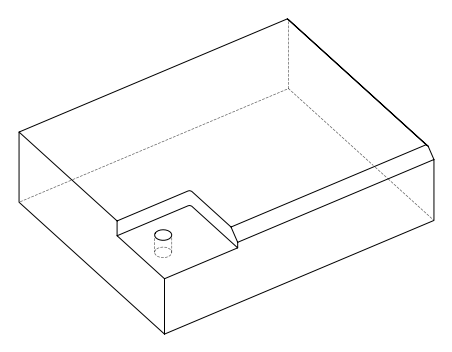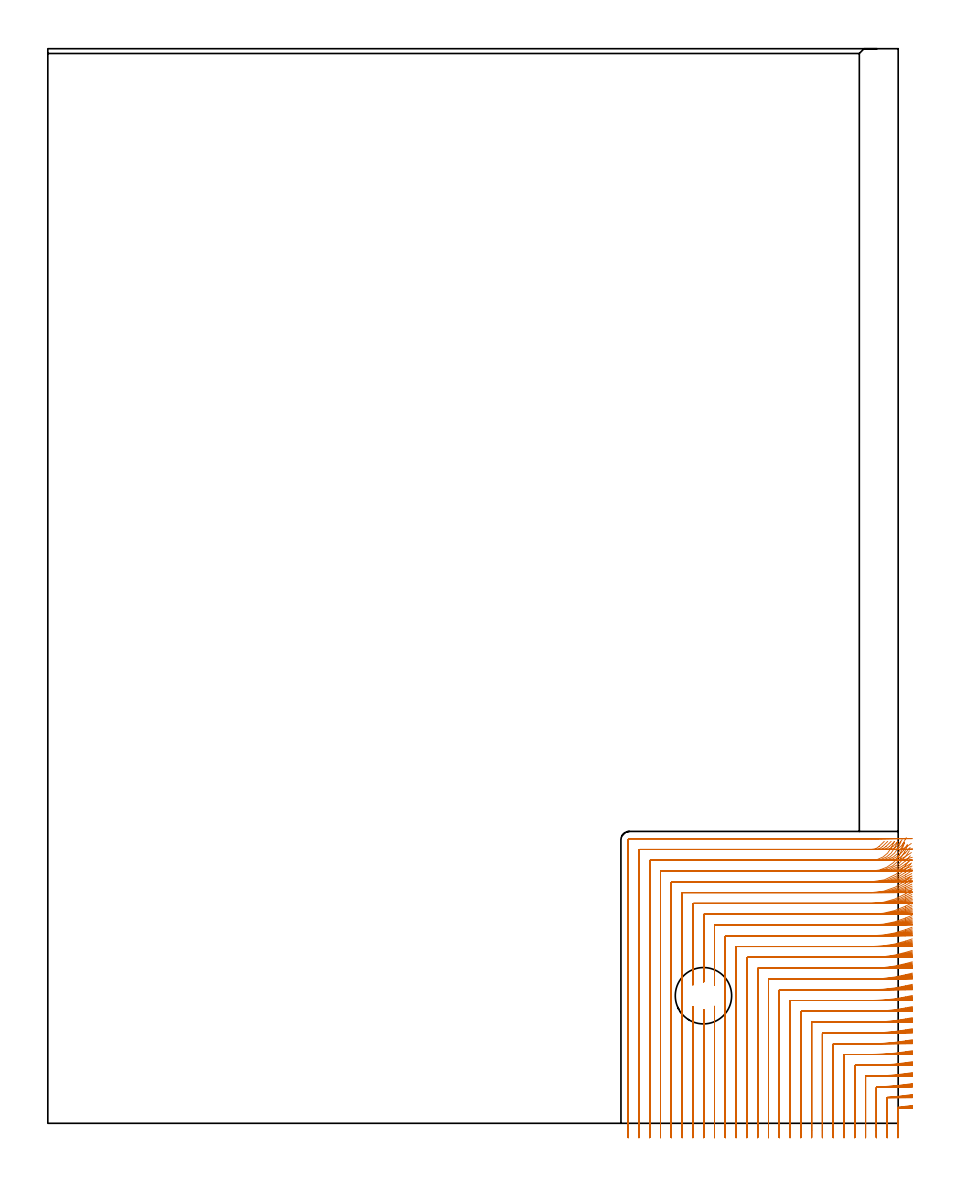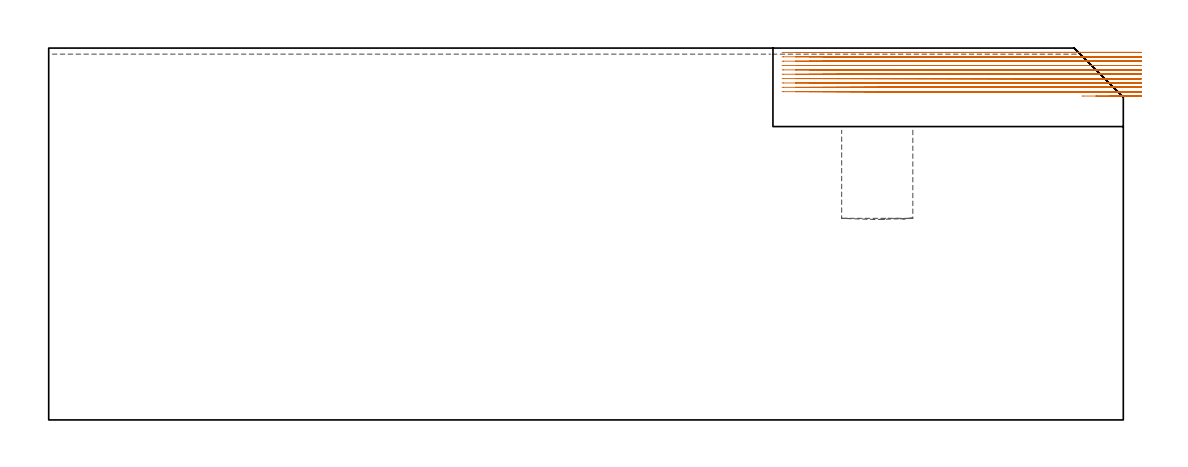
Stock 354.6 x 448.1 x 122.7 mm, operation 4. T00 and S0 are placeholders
(PLAN: 4 operations, 2 tool changes, 153.3 min)
(1 INDEXABLE_INSERT_DRILL_BLIND_HOLE_FROM_SOLID | STEP1POCKET | NXT0302_018 | 0.14 min | 24401 mm3)
(2 AREA_MILL | FG_CHAMFER_SURFACE | UGT0205_001 | 2.87 min | 683 mm3)
(3 AREA_MILL_1 | FG_CHAMFER_SURFACE_1 | UGT0205_001 | 15.96 min | 43800 mm3)
(4 MILL_CORNER_NOTCH_RECTANGULAR | CORNER_NOTCH_RECTANGULAR | NXT0201_008 | Follow Part, ap 1.5, ae 75% | 134.29 min | 352149 mm3)
(TOOL NXT0302_018 | Index. Insert Drill 23.5mm [880-D2350L25-03] | D23.5 PA176 FL71 Z2)
(TOOL UGT0205_001 | Chamfer Mill 20 x 3 x 45 deg. | D20 FL50 Z2)
(TOOL NXT0201_008 | ENDMILL 6mm [2P460-0600-NA 1630] | D6 FL26 Z6)
(OP 4 MILL_CORNER_NOTCH_RECTANGULAR, part 1 of 2)
G17 G21 G94 G90
T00 M6
G54
G17 G0 G90 X360.576 Y7.461 S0 M3
G43 Z132.7 H1
Z121.261
G94 G1 X357.6 Y7.085 F250.
G2 X354.763 Y6.764 R112.5 F500.
G3 X354.5 Y6.473 R0.3
G1 Y-3.
Y-6. F250.
G0 Z132.7
X360.574 Y12.014
Z121.261
G1 X357.6 Y11.623
G2 X350.275 Y10.912 R108. F500.
G3 X350. Y10.62 R0.3
G1 Y-3.
Y-6. F250.
G0 Z132.7
X360.572 Y16.572
Z121.261
G1 X357.6 Y16.163
G2 X345.787 Y15.225 R103.5 F500.
G3 X345.5 Y14.932 R0.3
G1 Y-3.
Y-6. F250.
G0 Z132.7
X360.569 Y21.134
Z121.261
G1 X357.6 Y20.707
G2 X343.513 Y19.7 R99. F500.
G1 X341.294
G3 X341. Y19.406 R0.3
G1 Y-3.
Y-6. F250.
G0 Z132.7
X360.566 Y25.703
Z121.261
G1 X357.6 Y25.256
G2 X343.513 Y24.2 R94.5 F500.
G1 X336.794
G3 X336.5 Y23.906 R0.3
G1 Y-3.
Y-6. F250.
G0 Z132.7
X360.563 Y30.279
Z121.261
G1 X357.6 Y29.809
G2 X343.513 Y28.7 R90. F500.
G1 X332.294
G3 X332. Y28.406 R0.3
G1 Y-3.
Y-6. F250.
G0 Z132.7
X360.559 Y34.863
Z121.261
G1 X357.6 Y34.369
G2 X343.513 Y33.2 R85.5 F500.
G1 X327.794
G3 X327.5 Y32.906 R0.3
G1 Y-3.
Y-6. F250.
G0 Z132.7
X360.554 Y39.456
Z121.261
G1 X357.6 Y38.934
G2 X343.513 Y37.7 R81. F500.
G1 X323.294
G3 X323. Y37.406 R0.3
G1 Y-3.
Y-6. F250.
G0 Z132.7
X360.549 Y44.061
Z121.261
G1 X357.6 Y43.508
G2 X343.513 Y42.2 R76.5 F500.
G1 X318.795
G3 X318.5 Y41.905 R0.3
G1 Y-3.
Y-6. F250.
G0 Z132.7
X360.542 Y48.679
Z121.261
G1 X357.6 Y48.092
G2 X343.513 Y46.7 R72. F500.
G1 X314.295
G3 X314. Y46.405 R0.3
G1 Y-3.
Y-6. F250.
G0 Z132.7
X360.534 Y53.312
Z121.261
G1 X357.6 Y52.686
G2 X343.513 Y51.2 R67.5 F500.
G1 X309.795
G3 X309.5 Y50.905 R0.3
G1 Y-3.
Y-6. F250.
G0 Z132.7
X360.524 Y57.966
Z121.261
G1 X357.6 Y57.295
G2 X343.513 Y55.7 R63. F500.
G1 X305.295
G3 X305. Y55.405 R0.3
G1 Y-3.
Y-6. F250.
G0 Z132.7
X360.512 Y62.644
Z121.261
G1 X357.6 Y61.921
G2 X343.513 Y60.2 R58.5 F500.
G1 X300.795
G3 X300.5 Y59.905 R0.3
G1 Y-3.
Y-6. F250.
G0 Z132.7
X360.496 Y67.352
Z121.261
G1 X357.6 Y66.57
G2 X343.513 Y64.7 R54. F500.
G1 X296.295
G3 X296. Y64.404 R0.3
G1 Y-3.
Y-6. F250.
G0 Z132.7
X360.476 Y72.101
Z121.261
G1 X357.6 Y71.247
G2 X343.513 Y69.2 R49.5 F500.
G1 X291.796
G3 X291.5 Y68.904 R0.3
G1 Y-3.
Y-6. F250.
G0 Z132.7
X360.449 Y76.901
Z121.261
G1 X357.6 Y75.962
G2 X343.513 Y73.7 R45. F500.
G1 X287.296
G3 X287. Y73.404 R0.3
G1 Y-3.
Y-6. F250.
G0 Z132.7
X360.413 Y81.772
Z121.261
G1 X357.6 Y80.729
G2 X343.513 Y78.2 R40.5 F500.
G1 X282.796
G3 X282.5 Y77.904 R0.3
G1 Y-3.
Y-6. F250.
G0 Z132.7
X360.361 Y86.745
Z121.261
G1 X357.6 Y85.571
G2 X343.513 Y82.7 R36. F500.
G1 X278.296
G3 X278. Y82.404 R0.3
G1 Y60.63
Y57.63 F250.
G0 Z132.7
X360.283 Y91.867
Z121.261
G1 X357.6 Y90.526
G2 X343.513 Y87.2 R31.5 F500.
G1 X273.796
G3 X273.5 Y86.904 R0.3
G1 Y61.944
Y58.944 F250.
G0 Z132.7
X360.159 Y97.232
Z121.261
G1 X357.6 Y95.666
G2 X343.513 Y91.7 R27. F500.
G1 X269.297
G3 X269. Y91.403 R0.3
G1 Y60.756
Y57.756 F250.
G0 Z132.7
X278. Y48.77
Z121.261
G1 Y45.77
Y-3. F500.
Y-6. F250.
G0 Z132.7
X273.5 Y47.456
Z121.261
G1 Y44.456
Y-3. F500.
Y-6. F250.
G0 Z132.7
X269. Y48.644
Z121.261
G1 Y45.644
Y-3. F500.
Y-6. F250.
G0 Z132.7
X359.939 Y103.034
Z121.261
G1 X357.6 Y101.156
G2 X343.513 Y96.2 R22.5 F500.
G1 X264.797
G3 X264.5 Y95.903 R0.3
G1 Y-3.
Y-6. F250.
G0 Z132.7
X359.467 Y109.843
Z121.261
G1 X357.6 Y107.495
G2 X343.513 Y100.7 R18. F500.
G1 X260.297
G3 X260. Y100.403 R0.3
G1 Y-3.
Y-6. F250.
G0 Z132.7
X357.242 Y117.039
Z121.261
G1 X356.244 Y114.209
G2 X343.513 Y105.2 R13.5 F500.
G1 X255.797
G3 X255.5 Y104.903 R0.3
G1 Y-3.
Y-6. F250.
G0 Z132.7
X352.908 Y117.387
Z121.261
G1 X351.575 Y114.7
G2 X343.513 Y109.7 R9. F500.
G1 X251.297
G3 X251. Y109.403 R0.3
G1 Y-3.
Y-6. F250.
G0 Z132.7
X348.802 Y117.57
Z121.261
G1 X346.653 Y115.476
G2 X343.513 Y114.2 R4.5 F500.
G1 X246.797
G3 X246.5 Y113.903 R0.3
G1 Y-3.
Y-6. F250.
G0 Z132.7
X346.513 Y118.7
Z121.261
G1 X343.513
X242.5 F500.
G3 X242. Y118.2 R0.5
G1 Y-3.
Y-6. F250.
G0 Z132.7
X360.581 Y7.249
Z119.822
G1 X357.6 Y6.912
G2 X354.767 Y6.628 R112.5 F500.
G3 X354.5 Y6.337 R0.3
G1 Y-3.
Y-6. F250.
G0 Z132.7
X360.579 Y11.793
Z119.822
G1 X357.6 Y11.442
G2 X350.279 Y10.831 R108. F500.
G3 X350. Y10.538 R0.3
G1 Y-3.
Y-6. F250.
G0 Z132.7
X360.578 Y16.341
Z119.822
G1 X357.6 Y15.975
G2 X345.791 Y15.203 R103.5 F500.
G3 X345.5 Y14.91 R0.3
G1 Y-3.
Y-6. F250.
G0 Z132.7
X360.575 Y20.893
Z119.822
G1 X357.6 Y20.51
G2 X344.962 Y19.7 R99. F500.
G1 X341.294
G3 X341. Y19.406 R0.3
G1 Y-3.
Y-6. F250.
G0 Z132.7
X360.573 Y25.45
Z119.822
G1 X357.6 Y25.049
G2 X344.962 Y24.2 R94.5 F500.
G1 X336.794
G3 X336.5 Y23.906 R0.3
G1 Y-3.
Y-6. F250.
G0 Z132.7
X360.57 Y30.013
Z119.822
G1 X357.6 Y29.592
G2 X344.962 Y28.7 R90. F500.
G1 X332.294
G3 X332. Y28.406 R0.3
G1 Y-3.
Y-6. F250.
G0 Z132.7
X360.567 Y34.583
Z119.822
G1 X357.6 Y34.139
G2 X344.962 Y33.2 R85.5 F500.
G1 X327.794
G3 X327.5 Y32.906 R0.3
G1 Y-3.
Y-6. F250.
G0 Z132.7
X360.563 Y39.16
Z119.822
G1 X357.6 Y38.692
G2 X344.962 Y37.7 R81. F500.
G1 X323.294
G3 X323. Y37.406 R0.3
G1 Y-3.
Y-6. F250.
G0 Z132.7
X360.559 Y43.747
Z119.822
G1 X357.6 Y43.251
G2 X344.962 Y42.2 R76.5 F500.
G1 X318.795
G3 X318.5 Y41.905 R0.3
G1 Y-3.
Y-6. F250.
G0 Z132.7
X360.553 Y48.344
Z119.822
G1 X357.6 Y47.818
G2 X344.962 Y46.7 R72. F500.
G1 X314.295
G3 X314. Y46.405 R0.3
G1 Y-3.
Y-6. F250.
G0 Z132.7
X360.547 Y52.955
Z119.822
G1 X357.6 Y52.394
G2 X344.962 Y51.2 R67.5 F500.
G1 X309.795
G3 X309.5 Y50.905 R0.3
G1 Y-3.
Y-6. F250.
G0 Z132.7
X360.539 Y57.583
Z119.822
G1 X357.6 Y56.981
G2 X344.962 Y55.7 R63. F500.
G1 X305.295
G3 X305. Y55.405 R0.3
G1 Y-3.
Y-6. F250.
G0 Z132.7
X360.529 Y62.23
Z119.822
G1 X357.6 Y61.582
G2 X344.962 Y60.2 R58.5 F500.
G1 X300.795
G3 X300.5 Y59.905 R0.3
G1 Y-3.
Y-6. F250.
G0 Z132.7
X360.517 Y66.902
Z119.822
G1 X357.6 Y66.2
G2 X344.962 Y64.7 R54. F500.
G1 X296.296
G3 X296. Y64.404 R0.3
G1 Y-3.
Y-6. F250.
G0 Z132.7
X360.501 Y71.607
Z119.822
G1 X357.6 Y70.841
G2 X344.962 Y69.2 R49.5 F500.
G1 X291.796
G3 X291.5 Y68.904 R0.3
G1 Y-3.
Y-6. F250.
G0 Z132.7
X360.479 Y76.354
Z119.822
G1 X357.6 Y75.511
G2 X344.962 Y73.7 R45. F500.
G1 X287.296
G3 X287. Y73.404 R0.3
G1 Y-3.
Y-6. F250.
G0 Z132.7
X360.45 Y81.159
Z119.822
G1 X357.6 Y80.222
G2 X344.962 Y78.2 R40.5 F500.
G1 X282.796
G3 X282.5 Y77.904 R0.3
G1 Y-3.
Y-6. F250.
G0 Z132.7
X360.409 Y86.045
Z119.822
G1 X357.6 Y84.991
G2 X344.962 Y82.7 R36. F500.
G1 X278.296
G3 X278. Y82.404 R0.3
G1 Y60.63
Y57.63 F250.
G0 Z132.7
X360.348 Y91.05
Z119.822
G1 X357.6 Y89.847
G2 X344.962 Y87.2 R31.5 F500.
G1 X273.796
G3 X273.5 Y86.904 R0.3
G1 Y61.944
Y58.944 F250.
G0 Z132.7
X360.251 Y96.245
Z119.822
G1 X357.6 Y94.841
G2 X344.962 Y91.7 R27. F500.
G1 X269.297
G3 X269. Y91.403 R0.3
G1 Y60.756
Y57.756 F250.
G0 Z132.7
X278. Y48.77
Z119.822
G1 Y45.77
Y-3. F500.
Y-6. F250.
G0 Z132.7
X273.5 Y47.456
Z119.822
G1 Y44.456
Y-3. F500.
Y-6. F250.
G0 Z132.7
X269. Y48.644
Z119.822
G1 Y45.644
Y-3. F500.
Y-6. F250.
G0 Z132.7
X360.082 Y101.77
Z119.822
G1 X357.6 Y100.085
G2 X344.962 Y96.2 R22.5 F500.
G1 X264.797
G3 X264.5 Y95.903 R0.3
G1 Y-3.
Y-6. F250.
G0 Z132.7
X359.736 Y107.99
Z119.822
G1 X357.6 Y105.883
G2 X344.962 Y100.7 R18. F500.
G1 X260.297
G3 X260. Y100.403 R0.3
G1 Y-3.
Y-6. F250.
G0 Z132.7
X358.492 Y115.839
Z119.822
G1 X357.249 Y113.108
G2 X344.962 Y105.2 R13.5 F500.
G1 X255.797
G3 X255.5 Y104.903 R0.3
G1 Y-3.
Y-6. F250.
G0 Z132.7
X354.357 Y117.387
Z119.822
G1 X353.024 Y114.7
G2 X344.962 Y109.7 R9. F500.
G1 X251.297
G3 X251. Y109.403 R0.3
G1 Y-3.
Y-6. F250.
G0 Z132.7
X350.249 Y117.564
Z119.822
G1 X348.098 Y115.473
G2 X344.962 Y114.2 R4.5 F500.
G1 X246.797
G3 X246.5 Y113.903 R0.3
G1 Y-3.
Y-6. F250.
G0 Z132.7
X347.962 Y118.7
Z119.822
G1 X344.962
X242.5 F500.
G3 X242. Y118.2 R0.5
G1 Y-3.
Y-6. F250.
G0 Z132.7
X360.585 Y7.059
Z118.383
G1 X357.6 Y6.76
G2 X354.771 Y6.512 R112.5 F500.
G3 X354.5 Y6.221 R0.3
G1 Y-3.
Y-6. F250.
G0 Z132.7
X360.584 Y11.594
Z118.383
G1 X357.6 Y11.283
G2 X350.283 Y10.77 R108. F500.
G3 X350. Y10.477 R0.3
G1 Y-3.
Y-6. F250.
G0 Z132.7
X360.582 Y16.133
Z118.383
G1 X357.6 Y15.809
G2 X346.392 Y15.2 R103.5 F500.
G1 X345.794
G3 X345.5 Y14.906 R0.3
G1 Y-3.
Y-6. F250.
G0 Z132.7
X360.581 Y20.676
Z118.383
G1 X357.6 Y20.336
G2 X346.392 Y19.7 R99. F500.
G1 X341.294
G3 X341. Y19.406 R0.3
G1 Y-3.
Y-6. F250.
G0 Z132.7
X360.579 Y25.223
Z118.383
G1 X357.6 Y24.867
G2 X346.392 Y24.2 R94.5 F500.
G1 X336.794
G3 X336.5 Y23.906 R0.3
G1 Y-3.
Y-6. F250.
G0 Z132.7
X360.577 Y29.774
Z118.383
G1 X357.6 Y29.401
G2 X346.392 Y28.7 R90. F500.
G1 X332.294
G3 X332. Y28.406 R0.3
G1 Y-3.
Y-6. F250.
G0 Z132.7
X360.574 Y34.331
Z118.383
G1 X357.6 Y33.938
G2 X346.392 Y33.2 R85.5 F500.
G1 X327.794
G3 X327.5 Y32.906 R0.3
G1 Y-3.
Y-6. F250.
G0 Z132.7
X360.571 Y38.894
Z118.383
G1 X357.6 Y38.479
G2 X346.392 Y37.7 R81. F500.
G1 X323.294
G3 X323. Y37.406 R0.3
G1 Y-3.
Y-6. F250.
G0 Z132.7
X360.568 Y43.465
Z118.383
G1 X357.6 Y43.025
G2 X346.392 Y42.2 R76.5 F500.
G1 X318.795
G3 X318.5 Y41.905 R0.3
G1 Y-3.
Y-6. F250.
G0 Z132.7
X360.563 Y48.045
Z118.383
G1 X357.6 Y47.578
G2 X346.392 Y46.7 R72. F500.
G1 X314.295
G3 X314. Y46.405 R0.3
G1 Y-3.
Y-6. F250.
G0 Z132.7
X360.558 Y52.635
Z118.383
G1 X357.6 Y52.137
G2 X346.392 Y51.2 R67.5 F500.
G1 X309.795
G3 X309.5 Y50.905 R0.3
G1 Y-3.
Y-6. F250.
G0 Z132.7
X360.552 Y57.239
Z118.383
G1 X357.6 Y56.705
G2 X346.392 Y55.7 R63. F500.
G1 X305.295
G3 X305. Y55.405 R0.3
G1 Y-3.
Y-6. F250.
G0 Z132.7
X360.544 Y61.858
Z118.383
G1 X357.6 Y61.284
G2 X346.392 Y60.2 R58.5 F500.
G1 X300.795
G3 X300.5 Y59.905 R0.3
G1 Y-3.
Y-6. F250.
G0 Z132.7
X360.535 Y66.499
Z118.383
G1 X357.6 Y65.876
G2 X346.392 Y64.7 R54. F500.
G1 X296.296
G3 X296. Y64.404 R0.3
G1 Y-3.
Y-6. F250.
G0 Z132.7
X360.522 Y71.165
Z118.383
G1 X357.6 Y70.486
G2 X346.392 Y69.2 R49.5 F500.
G1 X291.796
G3 X291.5 Y68.904 R0.3
G1 Y-3.
Y-6. F250.
G0 Z132.7
X360.505 Y75.865
Z118.383
G1 X357.6 Y75.118
G2 X346.392 Y73.7 R45. F500.
G1 X287.296
G3 X287. Y73.404 R0.3
G1 Y-3.
Y-6. F250.
G0 Z132.7
X360.483 Y80.612
Z118.383
G1 X357.6 Y79.782
G2 X346.392 Y78.2 R40.5 F500.
G1 X282.796
G3 X282.5 Y77.904 R0.3
G1 Y-3.
Y-6. F250.
G0 Z132.7
X360.451 Y85.423
Z118.383
G1 X357.6 Y84.489
G2 X346.392 Y82.7 R36. F500.
G1 X278.296
G3 X278. Y82.404 R0.3
G1 Y60.63
Y57.63 F250.
G0 Z132.7
X360.404 Y90.329
Z118.383
G1 X357.6 Y89.261
G2 X346.392 Y87.2 R31.5 F500.
G1 X273.796
G3 X273.5 Y86.904 R0.3
G1 Y61.944
Y58.944 F250.
G0 Z132.7
X360.329 Y95.381
Z118.383
G1 X357.6 Y94.136
G2 X346.392 Y91.7 R27. F500.
G1 X269.297
G3 X269. Y91.403 R0.3
G1 Y60.756
Y57.756 F250.
G0 Z132.7
X278. Y48.77
Z118.383
G1 Y45.77
Y-3. F500.
Y-6. F250.
G0 Z132.7
X273.5 Y47.456
Z118.383
G1 Y44.456
Y-3. F500.
Y-6. F250.
G0 Z132.7
X269. Y48.644
Z118.383
G1 Y45.644
Y-3. F500.
Y-6. F250.
G0 Z132.7
X360.201 Y100.684
Z118.383
G1 X357.6 Y99.19
G2 X346.392 Y96.2 R22.5 F500.
G1 X264.797
G3 X264.5 Y95.903 R0.3
G1 Y-3.
Y-6. F250.
G0 Z132.7
X359.948 Y106.483
Z118.383
G1 X357.6 Y104.615
G2 X346.392 Y100.7 R18. F500.
G1 X260.297
G3 X260. Y100.403 R0.3
G1 Y-3.
Y-6. F250.
G0 Z132.7
X359.272 Y113.665
Z118.383
G1 X357.6 Y111.174
G2 X346.392 Y105.2 R13.5 F500.
G1 X255.797
G3 X255.5 Y104.903 R0.3
G1 Y-3.
Y-6. F250.
G0 Z132.7
X355.788 Y117.387
Z118.383
G1 X354.455 Y114.7
G2 X346.392 Y109.7 R9. F500.
G1 X251.297
G3 X251. Y109.403 R0.3
G1 Y-3.
Y-6. F250.
G0 Z132.7
X351.679 Y117.561
Z118.383
G1 X349.527 Y115.471
G2 X346.392 Y114.2 R4.5 F500.
G1 X246.797
G3 X246.5 Y113.903 R0.3
G1 Y-3.
Y-6. F250.
G0 Z132.7
X349.392 Y118.7
Z118.383
G1 X346.392
X242.5 F500.
G3 X242. Y118.2 R0.5
G1 Y-3.
Y-6. F250.
G0 Z132.7
X360.589 Y6.885
Z116.944
G1 X357.6 Y6.625
G2 X354.775 Y6.414 R112.5 F500.
G3 X354.5 Y6.122 R0.3
G1 Y-3.
Y-6. F250.
G0 Z132.7
X360.588 Y11.414
Z116.944
G1 X357.6 Y11.143
G2 X350.287 Y10.728 R108. F500.
G3 X350. Y10.435 R0.3
G1 Y-3.
Y-6. F250.
G0 Z132.7
X360.587 Y15.945
Z116.944
G1 X357.6 Y15.662
G2 X347.831 Y15.2 R103.5 F500.
G1 X345.794
G3 X345.5 Y14.906 R0.3
G1 Y-3.
Y-6. F250.
G0 Z132.7
X360.585 Y20.479
Z116.944
G1 X357.6 Y20.183
G2 X347.831 Y19.7 R99. F500.
G1 X341.294
G3 X341. Y19.406 R0.3
G1 Y-3.
Y-6. F250.
G0 Z132.7
X360.584 Y25.016
Z116.944
G1 X357.6 Y24.706
G2 X347.831 Y24.2 R94.5 F500.
G1 X336.794
G3 X336.5 Y23.906 R0.3
G1 Y-3.
Y-6. F250.
G0 Z132.7
X360.582 Y29.557
Z116.944
G1 X357.6 Y29.232
G2 X347.831 Y28.7 R90. F500.
G1 X332.294
G3 X332. Y28.406 R0.3
G1 Y-3.
Y-6. F250.
G0 Z132.7
X360.58 Y34.103
Z116.944
G1 X357.6 Y33.76
G2 X347.831 Y33.2 R85.5 F500.
G1 X327.794
G3 X327.5 Y32.906 R0.3
G1 Y-3.
Y-6. F250.
G0 Z132.7
X360.578 Y38.653
Z116.944
G1 X357.6 Y38.291
G2 X347.831 Y37.7 R81. F500.
G1 X323.294
G3 X323. Y37.406 R0.3
G1 Y-3.
Y-6. F250.
G0 Z132.7
X360.575 Y43.209
Z116.944
G1 X357.6 Y42.826
G2 X347.831 Y42.2 R76.5 F500.
G1 X318.795
G3 X318.5 Y41.905 R0.3
G1 Y-3.
Y-6. F250.
G0 Z132.7
X360.572 Y47.773
Z116.944
G1 X357.6 Y47.366
G2 X347.831 Y46.7 R72. F500.
G1 X314.295
G3 X314. Y46.405 R0.3
G1 Y-3.
Y-6. F250.
G0 Z132.7
X360.568 Y52.345
Z116.944
G1 X357.6 Y51.911
G2 X347.831 Y51.2 R67.5 F500.
G1 X309.795
G3 X309.5 Y50.905 R0.3
G1 Y-3.
Y-6. F250.
G0 Z132.7
X360.564 Y56.927
Z116.944
G1 X357.6 Y56.462
G2 X347.831 Y55.7 R63. F500.
G1 X305.295
G3 X305. Y55.405 R0.3
G1 Y-3.
Y-6. F250.
G0 Z132.7
X360.558 Y61.522
Z116.944
G1 X357.6 Y61.021
G2 X347.831 Y60.2 R58.5 F500.
G1 X300.795
G3 X300.5 Y59.905 R0.3
G1 Y-3.
Y-6. F250.
G0 Z132.7
X360.551 Y66.134
Z116.944
G1 X357.6 Y65.591
G2 X347.831 Y64.7 R54. F500.
G1 X296.296
G3 X296. Y64.404 R0.3
G1 Y-3.
Y-6. F250.
G0 Z132.7
X360.541 Y70.765
Z116.944
G1 X357.6 Y70.173
G2 X347.831 Y69.2 R49.5 F500.
G1 X291.796
G3 X291.5 Y68.904 R0.3
G1 Y-3.
Y-6. F250.
G0 Z132.7
X360.528 Y75.424
Z116.944
G1 X357.6 Y74.773
G2 X347.831 Y73.7 R45. F500.
G1 X287.296
G3 X287. Y73.404 R0.3
G1 Y-3.
Y-6. F250.
G0 Z132.7
X360.511 Y80.119
Z116.944
G1 X357.6 Y79.396
G2 X347.831 Y78.2 R40.5 F500.
G1 X282.796
G3 X282.5 Y77.904 R0.3
G1 Y-3.
Y-6. F250.
G0 Z132.7
X360.487 Y84.865
Z116.944
G1 X357.6 Y84.051
G2 X347.831 Y82.7 R36. F500.
G1 X278.296
G3 X278. Y82.404 R0.3
G1 Y60.63
Y57.63 F250.
G0 Z132.7
X360.452 Y89.683
Z116.944
G1 X357.6 Y88.753
G2 X347.831 Y87.2 R31.5 F500.
G1 X273.796
G3 X273.5 Y86.904 R0.3
G1 Y61.944
Y58.944 F250.
G0 Z132.7
X360.397 Y94.614
Z116.944
G1 X357.6 Y93.529
G2 X347.831 Y91.7 R27. F500.
G1 X269.297
G3 X269. Y91.403 R0.3
G1 Y60.756
Y57.756 F250.
G0 Z132.7
X278. Y48.77
Z116.944
G1 Y45.77
Y-3. F500.
Y-6. F250.
G0 Z132.7
X273.5 Y47.456
Z116.944
G1 Y44.456
Y-3. F500.
Y-6. F250.
G0 Z132.7
X269. Y48.644
Z116.944
G1 Y45.644
Y-3. F500.
Y-6. F250.
G0 Z132.7
X360.303 Y99.734
Z116.944
G1 X357.6 Y98.431
G2 X347.831 Y96.2 R22.5 F500.
G1 X264.797
G3 X264.5 Y95.903 R0.3
G1 Y-3.
Y-6. F250.
G0 Z132.7
X360.12 Y105.209
Z116.944
G1 X357.6 Y103.581
G2 X347.831 Y100.7 R18. F500.
G1 X260.297
G3 X260. Y100.403 R0.3
G1 Y-3.
Y-6. F250.
G0 Z132.7
X359.671 Y111.553
Z116.944
G1 X357.6 Y109.382
G2 X347.831 Y105.2 R13.5 F500.
G1 X255.797
G3 X255.5 Y104.903 R0.3
G1 Y-3.
Y-6. F250.
G0 Z132.7
X357.184 Y117.109
Z116.944
G1 X355.771 Y114.462
G2 X347.831 Y109.7 R9. F500.
G1 X251.297
G3 X251. Y109.403 R0.3
G1 Y-3.
Y-6. F250.
G0 Z132.7
X353.119 Y117.561
Z116.944
G1 X350.966 Y115.471
G2 X347.831 Y114.2 R4.5 F500.
G1 X246.797
G3 X246.5 Y113.903 R0.3
G1 Y-3.
Y-6. F250.
G0 Z132.7
X350.831 Y118.7
Z116.944
G1 X347.831
X242.5 F500.
G3 X242. Y118.2 R0.5
G1 Y-3.
Y-6. F250.
G0 Z132.7
X360.592 Y6.731
Z115.505
G1 X357.6 Y6.509
G2 X354.778 Y6.335 R112.5 F500.
G3 X354.5 Y6.042 R0.3
G1 Y-3.
Y-6. F250.
G0 Z132.7
X360.591 Y11.253
Z115.505
G1 X357.6 Y11.022
G2 X350.29 Y10.705 R108. F500.
G3 X350. Y10.412 R0.3
G1 Y-3.
Y-6. F250.
G0 Z132.7
X360.59 Y15.777
Z115.505
G1 X357.6 Y15.536
G2 X349.27 Y15.2 R103.5 F500.
G1 X345.794
G3 X345.5 Y14.906 R0.3
G1 Y-3.
Y-6. F250.
G0 Z132.7
X360.589 Y20.303
Z115.505
G1 X357.6 Y20.051
G2 X349.27 Y19.7 R99. F500.
G1 X341.294
G3 X341. Y19.406 R0.3
G1 Y-3.
Y-6. F250.
G0 Z132.7
X360.588 Y24.832
Z115.505
G1 X357.6 Y24.568
G2 X349.27 Y24.2 R94.5 F500.
G1 X336.794
G3 X336.5 Y23.906 R0.3
G1 Y-3.
Y-6. F250.
G0 Z132.7
X360.587 Y29.364
Z115.505
G1 X357.6 Y29.086
G2 X349.27 Y28.7 R90. F500.
G1 X332.294
G3 X332. Y28.406 R0.3
G1 Y-3.
Y-6. F250.
G0 Z132.7
X360.586 Y33.899
Z115.505
G1 X357.6 Y33.607
G2 X349.27 Y33.2 R85.5 F500.
G1 X327.794
G3 X327.5 Y32.906 R0.3
G1 Y-3.
Y-6. F250.
G0 Z132.7
X360.584 Y38.438
Z115.505
G1 X357.6 Y38.129
G2 X349.27 Y37.7 R81. F500.
G1 X323.294
G3 X323. Y37.406 R0.3
G1 Y-3.
Y-6. F250.
G0 Z132.7
X360.582 Y42.982
Z115.505
G1 X357.6 Y42.655
G2 X349.27 Y42.2 R76.5 F500.
G1 X318.795
G3 X318.5 Y41.905 R0.3
G1 Y-3.
Y-6. F250.
G0 Z132.7
X360.58 Y47.531
Z115.505
G1 X357.6 Y47.183
G2 X349.27 Y46.7 R72. F500.
G1 X314.295
G3 X314. Y46.405 R0.3
G1 Y-3.
Y-6. F250.
G0 Z132.7
X360.577 Y52.086
Z115.505
G1 X357.6 Y51.716
G2 X349.27 Y51.2 R67.5 F500.
G1 X309.795
G3 X309.5 Y50.905 R0.3
G1 Y-3.
Y-6. F250.
G0 Z132.7
X360.574 Y56.65
Z115.505
G1 X357.6 Y56.253
G2 X349.27 Y55.7 R63. F500.
G1 X305.295
G3 X305. Y55.405 R0.3
G1 Y-3.
Y-6. F250.
G0 Z132.7
X360.569 Y61.223
Z115.505
G1 X357.6 Y60.796
G2 X349.27 Y60.2 R58.5 F500.
G1 X300.795
G3 X300.5 Y59.905 R0.3
G1 Y-3.
Y-6. F250.
G0 Z132.7
X360.564 Y65.809
Z115.505
G1 X357.6 Y65.346
G2 X349.27 Y64.7 R54. F500.
G1 X296.296
G3 X296. Y64.404 R0.3
G1 Y-3.
Y-6. F250.
G0 Z132.7
X360.557 Y70.411
Z115.505
G1 X357.6 Y69.906
G2 X349.27 Y69.2 R49.5 F500.
G1 X291.796
G3 X291.5 Y68.904 R0.3
G1 Y-3.
Y-6. F250.
G0 Z132.7
X360.548 Y75.033
Z115.505
G1 X357.6 Y74.478
G2 X349.27 Y73.7 R45. F500.
G1 X287.296
G3 X287. Y73.404 R0.3
G1 Y-3.
Y-6. F250.
G0 Z132.7
X360.536 Y79.683
Z115.505
G1 X357.6 Y79.066
G2 X349.27 Y78.2 R40.5 F500.
G1 X282.796
G3 X282.5 Y77.904 R0.3
G1 Y-3.
Y-6. F250.
G0 Z132.7
X360.519 Y84.371
Z115.505
G1 X357.6 Y83.677
G2 X349.27 Y82.7 R36. F500.
G1 X278.296
G3 X278. Y82.404 R0.3
G1 Y60.63
Y57.63 F250.
G0 Z132.7
X360.493 Y89.115
Z115.505
G1 X357.6 Y88.321
G2 X349.27 Y87.2 R31.5 F500.
G1 X273.796
G3 X273.5 Y86.904 R0.3
G1 Y61.944
Y58.944 F250.
G0 Z132.7
X360.454 Y93.943
Z115.505
G1 X357.6 Y93.017
G2 X349.27 Y91.7 R27. F500.
G1 X269.297
G3 X269. Y91.403 R0.3
G1 Y60.756
Y57.756 F250.
G0 Z132.7
X278. Y48.77
Z115.505
G1 Y45.77
Y-3. F500.
Y-6. F250.
G0 Z132.7
X273.5 Y47.456
Z115.505
G1 Y44.456
Y-3. F500.
Y-6. F250.
G0 Z132.7
X269. Y48.644
Z115.505
G1 Y45.644
Y-3. F500.
Y-6. F250.
G0 Z132.7
X360.387 Y98.909
Z115.505
G1 X357.6 Y97.799
G2 X349.27 Y96.2 R22.5 F500.
G1 X264.797
G3 X264.5 Y95.903 R0.3
G1 Y-3.
Y-6. F250.
G0 Z132.7
X360.259 Y104.132
Z115.505
G1 X357.6 Y102.743
G2 X349.27 Y100.7 R18. F500.
G1 X260.297
G3 X260. Y100.403 R0.3
G1 Y-3.
Y-6. F250.
G0 Z132.7
X359.961 Y109.928
Z115.505
G1 X357.6 Y108.076
G2 X349.27 Y105.2 R13.5 F500.
G1 X255.797
G3 X255.5 Y104.903 R0.3
G1 Y-3.
Y-6. F250.
G0 Z132.7
X358.446 Y116.292
Z115.505
G1 X356.806 Y113.78
G2 X349.27 Y109.7 R9. F500.
G1 X251.297
G3 X251. Y109.403 R0.3
G1 Y-3.
Y-6. F250.
G0 Z132.7
X354.557 Y117.561
Z115.505
G1 X352.405 Y115.471
G2 X349.27 Y114.2 R4.5 F500.
G1 X246.797
G3 X246.5 Y113.903 R0.3
G1 Y-3.
Y-6. F250.
G0 Z132.7
X352.27 Y118.7
Z115.505
G1 X349.27
X242.5 F500.
G3 X242. Y118.2 R0.5
G1 Y-3.
Y-6. F250.
G0 Z132.7
X360.595 Y6.584
Z114.067
G1 X357.6 Y6.404
G2 X354.783 Y6.269 R112.5 F500.
G3 X354.5 Y5.977 R0.3
G1 Y-3.
Y-6. F250.
G0 Z132.7
X360.594 Y11.1
Z114.067
G1 X357.6 Y10.912
G2 X350.835 Y10.7 R108. F500.
G1 X350.293
G3 X350. Y10.407 R0.3
G1 Y-3.
Y-6. F250.
G0 Z132.7
X360.594 Y15.617
Z114.067
G1 X357.6 Y15.421
G2 X350.835 Y15.2 R103.5 F500.
G1 X345.794
G3 X345.5 Y14.906 R0.3
G1 Y-3.
Y-6. F250.
G0 Z132.7
X360.593 Y20.136
Z114.067
G1 X357.6 Y19.931
G2 X350.835 Y19.7 R99. F500.
G1 X341.294
G3 X341. Y19.406 R0.3
G1 Y-3.
Y-6. F250.
G0 Z132.7
X360.592 Y24.657
Z114.067
G1 X357.6 Y24.442
G2 X350.835 Y24.2 R94.5 F500.
G1 X336.794
G3 X336.5 Y23.906 R0.3
G1 Y-3.
Y-6. F250.
G0 Z132.7
X360.592 Y29.18
Z114.067
G1 X357.6 Y28.955
G2 X350.835 Y28.7 R90. F500.
G1 X332.294
G3 X332. Y28.406 R0.3
G1 Y-3.
Y-6. F250.
G0 Z132.7
X360.591 Y33.705
Z114.067
G1 X357.6 Y33.468
G2 X350.835 Y33.2 R85.5 F500.
G1 X327.794
G3 X327.5 Y32.906 R0.3
G1 Y-3.
Y-6. F250.
G0 Z132.7
X360.59 Y38.234
Z114.067
G1 X357.6 Y37.983
G2 X350.835 Y37.7 R81. F500.
G1 X323.294
G3 X323. Y37.406 R0.3
G1 Y-3.
Y-6. F250.
G0 Z132.7
X360.588 Y42.765
Z114.067
G1 X357.6 Y42.5
G2 X350.835 Y42.2 R76.5 F500.
G1 X318.795
G3 X318.5 Y41.905 R0.3
G1 Y-3.
Y-6. F250.
G0 Z132.7
X360.587 Y47.3
Z114.067
G1 X357.6 Y47.019
G2 X350.835 Y46.7 R72. F500.
G1 X314.295
G3 X314. Y46.405 R0.3
G1 Y-3.
Y-6. F250.
G0 Z132.7
X360.585 Y51.841
Z114.067
G1 X357.6 Y51.54
G2 X350.835 Y51.2 R67.5 F500.
G1 X309.795
G3 X309.5 Y50.905 R0.3
G1 Y-3.
Y-6. F250.
G0 Z132.7
X360.583 Y56.386
Z114.067
G1 X357.6 Y56.064
G2 X350.835 Y55.7 R63. F500.
G1 X305.295
G3 X305. Y55.405 R0.3
G1 Y-3.
Y-6. F250.
G0 Z132.7
X360.58 Y60.939
Z114.067
G1 X357.6 Y60.593
G2 X350.835 Y60.2 R58.5 F500.
G1 X300.795
G3 X300.5 Y59.905 R0.3
G1 Y-3.
Y-6. F250.
G0 Z132.7
X360.576 Y65.501
Z114.067
G1 X357.6 Y65.125
G2 X350.835 Y64.7 R54. F500.
G1 X296.296
G3 X296. Y64.404 R0.3
G1 Y-3.
Y-6. F250.
G0 Z132.7
X360.572 Y70.075
Z114.067
G1 X357.6 Y69.664
G2 X350.835 Y69.2 R49.5 F500.
G1 X291.796
G3 X291.5 Y68.904 R0.3
G1 Y-3.
Y-6. F250.
G0 Z132.7
X360.566 Y74.662
Z114.067
G1 X357.6 Y74.211
G2 X350.835 Y73.7 R45. F500.
G1 X287.296
G3 X287. Y73.404 R0.3
G1 Y-3.
Y-6. F250.
G0 Z132.7
X360.558 Y79.27
Z114.067
G1 X357.6 Y78.769
G2 X350.835 Y78.2 R40.5 F500.
G1 X282.796
G3 X282.5 Y77.904 R0.3
G1 Y-3.
Y-6. F250.
G0 Z132.7
X360.547 Y83.905
Z114.067
G1 X357.6 Y83.341
G2 X350.835 Y82.7 R36. F500.
G1 X278.296
G3 X278. Y82.404 R0.3
G1 Y60.63
Y57.63 F250.
G0 Z132.7
X360.53 Y88.579
Z114.067
G1 X357.6 Y87.935
G2 X350.835 Y87.2 R31.5 F500.
G1 X273.796
G3 X273.5 Y86.904 R0.3
G1 Y61.944
Y58.944 F250.
G0 Z132.7
X360.504 Y93.313
Z114.067
G1 X357.6 Y92.561
G2 X350.835 Y91.7 R27. F500.
G1 X269.297
G3 X269. Y91.403 R0.3
G1 Y60.755
Y57.755 F250.
G0 Z132.7
X278. Y48.77
Z114.067
G1 Y45.77
Y-3. F500.
Y-6. F250.
G0 Z132.7
X273.5 Y47.456
Z114.067
G1 Y44.456
Y-3. F500.
Y-6. F250.
G0 Z132.7
X269. Y48.644
Z114.067
G1 Y45.644
Y-3. F500.
Y-6. F250.
G0 Z132.7
X360.461 Y98.143
Z114.067
G1 X357.6 Y97.241
G2 X350.835 Y96.2 R22.5 F500.
G1 X264.797
G3 X264.5 Y95.903 R0.3
G1 Y-3.
Y-6. F250.
G0 Z132.7
X360.38 Y103.147
Z114.067
G1 X357.6 Y102.02
G2 X350.835 Y100.7 R18. F500.
G1 X260.297
G3 X260. Y100.403 R0.3
G1 Y-3.
Y-6. F250.
G0 Z132.7
X360.196 Y108.521
Z114.067
G1 X357.6 Y107.017
G2 X350.835 Y105.2 R13.5 F500.
G1 X255.797
G3 X255.5 Y104.903 R0.3
G1 Y-3.
Y-6. F250.
G0 Z132.7
X359.578 Y115.019
Z114.067
G1 X357.6 Y112.764
G2 X350.835 Y109.7 R9. F500.
G1 X251.297
G3 X251. Y109.403 R0.3
G1 Y-3.
Y-6. F250.
G0 Z132.7
X356.225 Y118.264
Z114.067
G1 X354.365 Y115.91
G2 X350.835 Y114.2 R4.5 F500.
G1 X246.797
G3 X246.5 Y113.903 R0.3
G1 Y-3.
Y-6. F250.
G0 Z132.7
X353.835 Y118.7
Z114.067
G1 X350.835
X242.5 F500.
G3 X242. Y118.2 R0.5
G1 Y-3.
Y-6. F250.
G0 Z132.7
X360.597 Y6.445
Z112.628
G1 X357.6 Y6.311
G2 X354.787 Y6.221 R112.5 F500.
G3 X354.5 Y5.928 R0.3
G1 Y-3.
Y-6. F250.
G0 Z132.7
X360.597 Y10.955
Z112.628
G1 X357.6 Y10.816
G2 X352.593 Y10.7 R108. F500.
G1 X350.293
G3 X350. Y10.407 R0.3
G1 Y-3.
Y-6. F250.
G0 Z132.7
X360.596 Y15.466
Z112.628
G1 X357.6 Y15.321
G2 X352.593 Y15.2 R103.5 F500.
G1 X345.794
G3 X345.5 Y14.906 R0.3
G1 Y-3.
Y-6. F250.
G0 Z132.7
X360.596 Y19.978
Z112.628
G1 X357.6 Y19.827
G2 X352.593 Y19.7 R99. F500.
G1 X341.294
G3 X341. Y19.406 R0.3
G1 Y-3.
Y-6. F250.
G0 Z132.7
X360.596 Y24.492
Z112.628
G1 X357.6 Y24.333
G2 X352.593 Y24.2 R94.5 F500.
G1 X336.794
G3 X336.5 Y23.906 R0.3
G1 Y-3.
Y-6. F250.
G0 Z132.7
X360.595 Y29.006
Z112.628
G1 X357.6 Y28.839
G2 X352.593 Y28.7 R90. F500.
G1 X332.294
G3 X332. Y28.406 R0.3
G1 Y-3.
Y-6. F250.
G0 Z132.7
X360.595 Y33.522
Z112.628
G1 X357.6 Y33.347
G2 X352.593 Y33.2 R85.5 F500.
G1 X327.794
G3 X327.5 Y32.906 R0.3
G1 Y-3.
Y-6. F250.
G0 Z132.7
X360.594 Y38.04
Z112.628
G1 X357.6 Y37.855
G2 X352.593 Y37.7 R81. F500.
G1 X323.294
G3 X323. Y37.406 R0.3
G1 Y-3.
Y-6. F250.
G0 Z132.7
X360.594 Y42.56
Z112.628
G1 X357.6 Y42.364
G2 X352.593 Y42.2 R76.5 F500.
G1 X318.795
G3 X318.5 Y41.905 R0.3
G1 Y-3.
Y-6. F250.
G0 Z132.7
X360.593 Y47.083
Z112.628
G1 X357.6 Y46.874
G2 X352.593 Y46.7 R72. F500.
G1 X314.295
G3 X314. Y46.405 R0.3
G1 Y-3.
Y-6. F250.
G0 Z132.7
X360.592 Y51.609
Z112.628
G1 X357.6 Y51.386
G2 X352.593 Y51.2 R67.5 F500.
G1 X309.795
G3 X309.5 Y50.905 R0.3
G1 Y-3.
Y-6. F250.
G0 Z132.7
X360.591 Y56.138
Z112.628
G1 X357.6 Y55.899
G2 X352.593 Y55.7 R63. F500.
G1 X305.295
G3 X305. Y55.405 R0.3
G1 Y-3.
Y-6. F250.
G0 Z132.7
X360.589 Y60.671
Z112.628
G1 X357.6 Y60.415
G2 X352.593 Y60.2 R58.5 F500.
G1 X300.795
G3 X300.5 Y59.905 R0.3
G1 Y-3.
Y-6. F250.
G0 Z132.7
X360.587 Y65.211
Z112.628
G1 X357.6 Y64.933
G2 X352.593 Y64.7 R54. F500.
G1 X296.296
G3 X296. Y64.404 R0.3
G1 Y-3.
Y-6. F250.
G0 Z132.7
X360.585 Y69.757
Z112.628
G1 X357.6 Y69.454
G2 X352.593 Y69.2 R49.5 F500.
G1 X291.796
G3 X291.5 Y68.904 R0.3
G1 Y-3.
Y-6. F250.
G0 Z132.7
X360.581 Y74.313
Z112.628
G1 X357.6 Y73.979
G2 X352.593 Y73.7 R45. F500.
G1 X287.296
G3 X287. Y73.404 R0.3
G1 Y-3.
Y-6. F250.
G0 Z132.7
X360.577 Y78.882
Z112.628
G1 X357.6 Y78.511
G2 X352.593 Y78.2 R40.5 F500.
G1 X282.796
G3 X282.5 Y77.904 R0.3
G1 Y-3.
Y-6. F250.
G0 Z132.7
X360.571 Y83.467
Z112.628
G1 X357.6 Y83.05
G2 X352.593 Y82.7 R36. F500.
G1 X278.296
G3 X278. Y82.404 R0.3
G1 Y60.63
Y57.63 F250.
G0 Z132.7
X360.562 Y88.077
Z112.628
G1 X357.6 Y87.601
G2 X352.593 Y87.2 R31.5 F500.
G1 X273.796
G3 X273.5 Y86.904 R0.3
G1 Y61.944
Y58.944 F250.
G0 Z132.7
X360.548 Y92.725
Z112.628
G1 X357.6 Y92.168
G2 X352.593 Y91.7 R27. F500.
G1 X269.297
G3 X269. Y91.403 R0.3
G1 Y60.755
Y57.755 F250.
G0 Z132.7
X278. Y48.77
Z112.628
G1 Y45.77
Y-3. F500.
Y-6. F250.
G0 Z132.7
X273.5 Y47.456
Z112.628
G1 Y44.456
Y-3. F500.
Y-6. F250.
G0 Z132.7
X269. Y48.644
Z112.628
G1 Y45.644
Y-3. F500.
Y-6. F250.
G0 Z132.7
X360.525 Y97.432
Z112.628
G1 X357.6 Y96.764
G2 X352.593 Y96.2 R22.5 F500.
G1 X264.797
G3 X264.5 Y95.903 R0.3
G1 Y-3.
Y-6. F250.
G0 Z132.7
X360.482 Y102.245
Z112.628
G1 X357.6 Y101.411
G2 X352.593 Y100.7 R18. F500.
G1 X260.297
G3 X260. Y100.403 R0.3
G1 Y-3.
Y-6. F250.
G0 Z132.7
X360.386 Y107.276
Z112.628
G1 X357.6 Y106.163
G2 X352.593 Y105.2 R13.5 F500.
G1 X255.797
G3 X255.5 Y104.903 R0.3
G1 Y-3.
Y-6. F250.
G0 Z132.7
X360.093 Y112.891
Z112.628
G1 X357.6 Y111.222
G2 X352.593 Y109.7 R9. F500.
G1 X251.297
G3 X251. Y109.403 R0.3
G1 Y-3.
Y-6. F250.
G0 Z132.7
X357.985 Y119.118
Z112.628
G1 X356.518 Y116.5
G2 X352.593 Y114.2 R4.5 F500.
G1 X246.797
G3 X246.5 Y113.903 R0.3
G1 Y-3.
Y-6. F250.
G0 Z132.7
X355.593 Y118.7
Z112.628
G1 X352.593
X242.5 F500.
G3 X242. Y118.2 R0.5
G1 Y-3.
Y-6. F250.
G0 Z132.7
X360.599 Y6.297
Z111.189
G1 X357.6 Y6.229
G2 X355.053 Y6.2 R112.5 F500.
G1 X354.793
G3 X354.5 Y5.907 R0.3
G1 Y-3.
Y-6. F250.
G0 Z132.7
X360.599 Y10.801
Z111.189
G1 X357.6 Y10.73
G2 X355.053 Y10.7 R108. F500.
G1 X350.293
G3 X350. Y10.407 R0.3
G1 Y-3.
Y-6. F250.
G0 Z132.7
X360.599 Y15.305
Z111.189
G1 X357.6 Y15.231
G2 X355.053 Y15.2 R103.5 F500.
G1 X345.793
G3 X345.5 Y14.907 R0.3
G1 Y-3.
Y-6. F250.
G0 Z132.7
X360.599 Y19.81
Z111.189
G1 X357.6 Y19.733
G2 X355.053 Y19.7 R99. F500.
G1 X341.294
G3 X341. Y19.406 R0.3
G1 Y-3.
Y-6. F250.
G0 Z132.7
X360.599 Y24.315
Z111.189
G1 X357.6 Y24.234
G2 X355.053 Y24.2 R94.5 F500.
G1 X336.794
G3 X336.5 Y23.906 R0.3
G1 Y-3.
Y-6. F250.
G0 Z132.7
X360.599 Y28.821
Z111.189
G1 X357.6 Y28.736
G2 X355.053 Y28.7 R90. F500.
G1 X332.294
G3 X332. Y28.406 R0.3
G1 Y-3.
Y-6. F250.
G0 Z132.7
X360.599 Y33.327
Z111.189
G1 X357.6 Y33.238
G2 X355.053 Y33.2 R85.5 F500.
G1 X327.794
G3 X327.5 Y32.906 R0.3
G1 Y-3.
Y-6. F250.
G0 Z132.7
X360.599 Y37.834
Z111.189
G1 X357.6 Y37.74
G2 X355.053 Y37.7 R81. F500.
G1 X323.294
G3 X323. Y37.406 R0.3
G1 Y-3.
Y-6. F250.
G0 Z132.7
X360.598 Y42.342
Z111.189
G1 X357.6 Y42.242
G2 X355.053 Y42.2 R76.5 F500.
G1 X318.795
G3 X318.5 Y41.905 R0.3
G1 Y-3.
Y-6. F250.
G0 Z132.7
X360.598 Y46.851
Z111.189
G1 X357.6 Y46.745
G2 X355.053 Y46.7 R72. F500.
G1 X314.295
G3 X314. Y46.405 R0.3
G1 Y-3.
Y-6. F250.
G0 Z132.7
X360.598 Y51.361
Z111.189
G1 X357.6 Y51.248
G2 X355.053 Y51.2 R67.5 F500.
G1 X309.795
G3 X309.5 Y50.905 R0.3
G1 Y-3.
Y-6. F250.
G0 Z132.7
X360.598 Y55.873
Z111.189
G1 X357.6 Y55.752
G2 X355.053 Y55.7 R63. F500.
G1 X305.295
G3 X305. Y55.405 R0.3
G1 Y-3.
Y-6. F250.
G0 Z132.7
X360.597 Y60.386
Z111.189
G1 X357.6 Y60.255
G2 X355.053 Y60.2 R58.5 F500.
G1 X300.795
G3 X300.5 Y59.905 R0.3
G1 Y-3.
Y-6. F250.
G0 Z132.7
X360.597 Y64.902
Z111.189
G1 X357.6 Y64.76
G2 X355.053 Y64.7 R54. F500.
G1 X296.296
G3 X296. Y64.404 R0.3
G1 Y-3.
Y-6. F250.
G0 Z132.7
X360.596 Y69.42
Z111.189
G1 X357.6 Y69.266
G2 X355.053 Y69.2 R49.5 F500.
G1 X291.796
G3 X291.5 Y68.904 R0.3
G1 Y-3.
Y-6. F250.
G0 Z132.7
X360.595 Y73.942
Z111.189
G1 X357.6 Y73.772
G2 X355.053 Y73.7 R45. F500.
G1 X287.296
G3 X287. Y73.404 R0.3
G1 Y-3.
Y-6. F250.
G0 Z132.7
X360.594 Y78.469
Z111.189
G1 X357.6 Y78.28
G2 X355.053 Y78.2 R40.5 F500.
G1 X282.796
G3 X282.5 Y77.904 R0.3
G1 Y-3.
Y-6. F250.
G0 Z132.7
X360.592 Y83.002
Z111.189
G1 X357.6 Y82.79
G2 X355.053 Y82.7 R36. F500.
G1 X278.296
G3 X278. Y82.404 R0.3
G1 Y60.63
Y57.63 F250.
G0 Z132.7
X360.59 Y87.546
Z111.189
G1 X357.6 Y87.303
G2 X355.053 Y87.2 R31.5 F500.
G1 X273.796
G3 X273.5 Y86.904 R0.3
G1 Y61.944
Y58.944 F250.
G0 Z132.7
X360.587 Y92.103
Z111.189
G1 X357.6 Y91.82
G2 X355.053 Y91.7 R27. F500.
G1 X269.297
G3 X269. Y91.403 R0.3
G1 Y60.756
Y57.756 F250.
G0 Z132.7
X278. Y48.77
Z111.189
G1 Y45.77
Y-3. F500.
Y-6. F250.
G0 Z132.7
X273.5 Y47.456
Z111.189
G1 Y44.456
Y-3. F500.
Y-6. F250.
G0 Z132.7
X269. Y48.644
Z111.189
G1 Y45.644
Y-3. F500.
Y-6. F250.
G0 Z132.7
X360.581 Y96.684
Z111.189
G1 X357.6 Y96.345
G2 X355.053 Y96.2 R22.5 F500.
G1 X264.797
G3 X264.5 Y95.903 R0.3
G1 Y-3.
Y-6. F250.
G0 Z132.7
X360.57 Y101.306
Z111.189
G1 X357.6 Y100.881
G2 X355.053 Y100.7 R18. F500.
G1 X260.297
G3 X260. Y100.403 R0.3
G1 Y-3.
Y-6. F250.
G0 Z132.7
X360.546 Y106.008
Z111.189
G1 X357.6 Y105.442
G2 X355.053 Y105.2 R13.5 F500.
G1 X255.797
G3 X255.5 Y104.903 R0.3
G1 Y-3.
Y-6. F250.
G0 Z132.7
X360.477 Y110.917
Z111.189
G1 X357.6 Y110.068
G2 X355.053 Y109.7 R9. F500.
G1 X251.297
G3 X251. Y109.403 R0.3
G1 Y-3.
Y-6. F250.
G0 Z132.7
X360.073 Y116.688
Z111.189
G1 X357.6 Y114.99
G2 X355.053 Y114.2 R4.5 F500.
G1 X246.797
G3 X246.5 Y113.903 R0.3
G1 Y-3.
Y-6. F250.
G0 Z132.7
X358.053 Y118.7
Z111.189
G1 X355.053
X242.5 F500.
G3 X242. Y118.2 R0.5
G1 Y-3.
Y-6. F250.
G0 Z132.7
X360.6 Y6.212
Z109.75
G1 X357.6 Y6.201
X357.167 Y6.2 F500.
X354.793
G3 X354.5 Y5.907 R0.3
G1 Y-3.
Y-6. F250.
G0 Z132.7
X360.6 Y10.713
Z109.75
G1 X357.6 Y10.701
X357.167 Y10.7 F500.
X350.293
G3 X350. Y10.407 R0.3
G1 Y-3.
Y-6. F250.
G0 Z132.7
X360.6 Y15.213
Z109.75
G1 X357.6 Y15.201
X357.167 Y15.2 F500.
X345.793
G3 X345.5 Y14.907 R0.3
G1 Y-3.
Y-6. F250.
G0 Z132.7
X360.6 Y19.714
Z109.75
G1 X357.6 Y19.701
X357.167 Y19.7 F500.
X341.294
G3 X341. Y19.406 R0.3
G1 Y-3.
Y-6. F250.
G0 Z132.7
X360.6 Y24.215
Z109.75
G1 X357.6 Y24.201
X357.167 Y24.2 F500.
X336.794
G3 X336.5 Y23.906 R0.3
G1 Y-3.
Y-6. F250.
G0 Z132.7
X360.6 Y28.715
Z109.75
G1 X357.6 Y28.701
G2 X357.167 Y28.7 R90. F500.
G1 X332.294
G3 X332. Y28.406 R0.3
G1 Y-3.
Y-6. F250.
G0 Z132.7
X360.6 Y33.216
Z109.75
G1 X357.6 Y33.201
G2 X357.167 Y33.2 R85.5 F500.
G1 X327.794
G3 X327.5 Y32.906 R0.3
G1 Y-3.
Y-6. F250.
G0 Z132.7
X360.6 Y37.717
Z109.75
G1 X357.6 Y37.701
G2 X357.167 Y37.7 R81. F500.
G1 X323.294
G3 X323. Y37.406 R0.3
G1 Y-3.
Y-6. F250.
G0 Z132.7
X360.6 Y42.218
Z109.75
G1 X357.6 Y42.201
G2 X357.167 Y42.2 R76.5 F500.
G1 X318.795
G3 X318.5 Y41.905 R0.3
G1 Y-3.
Y-6. F250.
G0 Z132.7
X360.6 Y46.719
Z109.75
G1 X357.6 Y46.701
G2 X357.167 Y46.7 R72. F500.
G1 X314.295
G3 X314. Y46.405 R0.3
G1 Y-3.
Y-6. F250.
G0 Z132.7
X360.6 Y51.221
Z109.75
G1 X357.6 Y51.201
G2 X357.167 Y51.2 R67.5 F500.
G1 X309.795
G3 X309.5 Y50.905 R0.3
G1 Y-3.
Y-6. F250.
G0 Z132.7
X360.6 Y55.722
Z109.75
G1 X357.6 Y55.701
G2 X357.167 Y55.7 R63. F500.
G1 X305.295
G3 X305. Y55.405 R0.3
G1 Y-3.
Y-6. F250.
G0 Z132.7
X360.6 Y60.224
Z109.75
G1 X357.6 Y60.202
G2 X357.167 Y60.2 R58.5 F500.
G1 X300.795
G3 X300.5 Y59.905 R0.3
G1 Y-3.
Y-6. F250.
G0 Z132.7
X360.6 Y64.726
Z109.75
G1 X357.6 Y64.702
G2 X357.167 Y64.7 R54. F500.
G1 X296.296
G3 X296. Y64.405 R0.3
G1 Y-3.
Y-6. F250.
G0 Z132.7
X360.6 Y69.228
Z109.75
G1 X357.6 Y69.202
G2 X357.167 Y69.2 R49.5 F500.
G1 X291.796
G3 X291.5 Y68.904 R0.3
G1 Y-3.
Y-6. F250.
G0 Z132.7
X360.6 Y73.731
Z109.75
G1 X357.6 Y73.702
G2 X357.167 Y73.7 R45. F500.
G1 X287.296
G3 X287. Y73.404 R0.3
G1 Y-3.
Y-6. F250.
G0 Z132.7
X360.6 Y78.234
Z109.75
G1 X357.6 Y78.202
G2 X357.167 Y78.2 R40.5 F500.
G1 X282.796
G3 X282.5 Y77.904 R0.3
G1 Y-3.
Y-6. F250.
G0 Z132.7
X360.6 Y82.739
Z109.75
G1 X357.6 Y82.703
G2 X357.167 Y82.7 R36. F500.
G1 X278.296
G3 X278. Y82.404 R0.3
G1 Y60.63
Y57.63 F250.
G0 Z132.7
X360.6 Y87.244
Z109.75
G1 X357.6 Y87.203
G2 X357.167 Y87.2 R31.5 F500.
G1 X273.796
G3 X273.5 Y86.904 R0.3
G1 Y61.944
Y58.944 F250.
G0 Z132.7
X360.6 Y91.752
Z109.75
G1 X357.6 Y91.703
G2 X357.167 Y91.7 R27. F500.
G1 X269.297
G3 X269. Y91.403 R0.3
G1 Y60.756
Y57.756 F250.
G0 Z132.7
X278. Y48.77
Z109.75
G1 Y45.77
Y-3. F500.
Y-6. F250.
G0 Z132.7
X273.5 Y47.456
Z109.75
G1 Y44.456
Y-3. F500.
Y-6. F250.
G0 Z132.7
X269. Y48.644
Z109.75
G1 Y45.644
Y-3. F500.
Y-6. F250.
G0 Z132.7
X360.599 Y96.262
Z109.75
G1 X357.6 Y96.204
G2 X357.167 Y96.2 R22.5 F500.
G1 X264.797
G3 X264.5 Y95.903 R0.3
G1 Y-3.
Y-6. F250.
G0 Z132.7
X360.599 Y100.777
Z109.75
G1 X357.6 Y100.705
G2 X357.167 Y100.7 R18. F500.
G1 X260.297
G3 X260. Y100.403 R0.3
G1 Y-3.
Y-6. F250.
G0 Z132.7
X360.598 Y105.303
Z109.75
G1 X357.6 Y105.207
G2 X357.167 Y105.2 R13.5 F500.
G1 X255.797
G3 X255.5 Y104.903 R0.3
G1 Y-3.
Y-6. F250.
G0 Z132.7
X360.597 Y109.855
Z109.75
G1 X357.6 Y109.71
G2 X357.167 Y109.7 R9. F500.
G1 X251.297
G3 X251. Y109.403 R0.3
G1 Y-3.
Y-6. F250.
G0 Z132.7
X360.586 Y114.51
Z109.75
G1 X357.6 Y114.221
G2 X357.167 Y114.2 R4.5 F500.
G1 X246.797
G3 X246.5 Y113.903 R0.3
G1 Y-3.
Y-6. F250.
G0 Z132.7
X360.167 Y118.7
Z109.75
G1 X357.167
X242.5 F500.
G3 X242. Y118.2 R0.5
G1 Y-3.
Y-6. F250.
G0 Z132.7
X360.6 Y6.2
Z108.311
G1 X357.6
X354.793 F500.
G3 X354.5 Y5.907 R0.3
G1 Y-3.
Y-6. F250.
G0 Z132.7
X360.6 Y10.7
Z108.311
G1 X357.6
X350.293 F500.
G3 X350. Y10.407 R0.3
G1 Y-3.
Y-6. F250.
G0 Z132.7
X360.6 Y15.2
Z108.311
G1 X357.6
X345.793 F500.
G3 X345.5 Y14.907 R0.3
G1 Y-3.
Y-6. F250.
G0 Z132.7
X360.6 Y19.7
Z108.311
G1 X357.6
X341.294 F500.
G3 X341. Y19.406 R0.3
G1 Y-3.
Y-6. F250.
G0 Z132.7
X360.6 Y24.2
Z108.311
G1 X357.6
X336.794 F500.
G3 X336.5 Y23.906 R0.3
G1 Y-3.
Y-6. F250.
G0 Z132.7
X360.6 Y28.7
Z108.311
G1 X357.6
X332.294 F500.
G3 X332. Y28.406 R0.3
G1 Y-3.
Y-6. F250.
G0 Z132.7
X360.6 Y33.2
Z108.311
G1 X357.6
X327.794 F500.
G3 X327.5 Y32.906 R0.3
G1 Y-3.
Y-6. F250.
G0 Z132.7
X360.6 Y37.7
Z108.311
G1 X357.6
X323.294 F500.
G3 X323. Y37.406 R0.3
G1 Y-3.
Y-6. F250.
G0 Z132.7
X360.6 Y42.2
Z108.311
G1 X357.6
X318.795 F500.
G3 X318.5 Y41.905 R0.3
G1 Y-3.
Y-6. F250.
G0 Z132.7
X360.6 Y46.7
Z108.311
G1 X357.6
X314.295 F500.
G3 X314. Y46.405 R0.3
G1 Y-3.
Y-6. F250.
G0 Z132.7
X360.6 Y51.2
Z108.311
G1 X357.6
X309.795 F500.
G3 X309.5 Y50.905 R0.3
G1 Y-3.
Y-6. F250.
G0 Z132.7
X360.6 Y55.7
Z108.311
G1 X357.6
X305.295 F500.
G3 X305. Y55.405 R0.3
G1 Y-3.
Y-6. F250.
G0 Z132.7
X360.6 Y60.2
Z108.311
G1 X357.6
X300.795 F500.
G3 X300.5 Y59.905 R0.3
G1 Y-3.
Y-6. F250.
G0 Z132.7
X360.6 Y64.7
Z108.311
G1 X357.6
X296.296 F500.
G3 X296. Y64.404 R0.3
G1 Y-3.
Y-6. F250.
G0 Z132.7
X360.6 Y69.2
Z108.311
G1 X357.6
X291.796 F500.
G3 X291.5 Y68.904 R0.3
G1 Y-3.
Y-6. F250.
G0 Z132.7
X360.6 Y73.7
Z108.311
G1 X357.6
X287.296 F500.
G3 X287. Y73.404 R0.3
G1 Y-3.
Y-6. F250.
G0 Z132.7
X360.6 Y78.2
Z108.311
G1 X357.6
X282.796 F500.
G3 X282.5 Y77.904 R0.3
G1 Y-3.
Y-6. F250.
G0 Z132.7
X360.6 Y82.7
Z108.311
G1 X357.6
X278.296 F500.
G3 X278. Y82.404 R0.3
G1 Y60.63
Y57.63 F250.
G0 Z132.7
X360.6 Y87.2
Z108.311
G1 X357.6
X273.796 F500.
G3 X273.5 Y86.904 R0.3
G1 Y61.944
Y58.944 F250.
G0 Z132.7
X360.6 Y91.7
Z108.311
G1 X357.6
X269.297 F500.
G3 X269. Y91.403 R0.3
G1 Y60.756
Y57.756 F250.
G0 Z132.7
X278. Y48.77
Z108.311
G1 Y45.77
Y-3. F500.
Y-6. F250.
G0 Z132.7
X273.5 Y47.456
Z108.311
G1 Y44.456
Y-3. F500.
Y-6. F250.
G0 Z132.7
X269. Y48.644
Z108.311
G1 Y45.644
Y-3. F500.
Y-6. F250.
G0 Z132.7
X360.6 Y96.2
Z108.311
G1 X357.6
X264.797 F500.
G3 X264.5 Y95.903 R0.3
G1 Y-3.
Y-6. F250.
G0 Z132.7
X360.6 Y100.7
Z108.311
G1 X357.6
X260.297 F500.
G3 X260. Y100.403 R0.3
G1 Y-3.
Y-6. F250.
G0 Z132.7
X360.6 Y105.2
Z108.311
G1 X357.6
X255.797 F500.
G3 X255.5 Y104.903 R0.3
G1 Y-3.
Y-6. F250.
G0 Z132.7
X360.6 Y109.7
Z108.311
G1 X357.6
X251.297 F500.
G3 X251. Y109.403 R0.3
G1 Y-3.
Y-6. F250.
G0 Z132.7
X360.6 Y114.201
Z108.311
G1 X357.6 Y114.2
X246.797 F500.
G3 X246.5 Y113.903 R0.3
G1 Y-3.
Y-6. F250.
G0 Z132.7
X360.599 Y118.7
Z108.311
G1 X357.599
X242.5 F500.
G3 X242. Y118.2 R0.5
G1 Y-3.
Y-6. F250.
G0 Z132.7
X360.6 Y6.2
Z106.872
G1 X357.6
X354.793 F500.
G3 X354.5 Y5.907 R0.3
G1 Y-3.
Y-6. F250.
G0 Z132.7
X360.6 Y10.7
Z106.872
G1 X357.6
X350.293 F500.
G3 X350. Y10.407 R0.3
G1 Y-3.
Y-6. F250.
G0 Z132.7
X360.6 Y15.2
Z106.872
G1 X357.6
X345.793 F500.
G3 X345.5 Y14.907 R0.3
G1 Y-3.
Y-6. F250.
G0 Z132.7
X360.6 Y19.7
Z106.872
G1 X357.6
X341.294 F500.
G3 X341. Y19.406 R0.3
G1 Y-3.
Y-6. F250.
